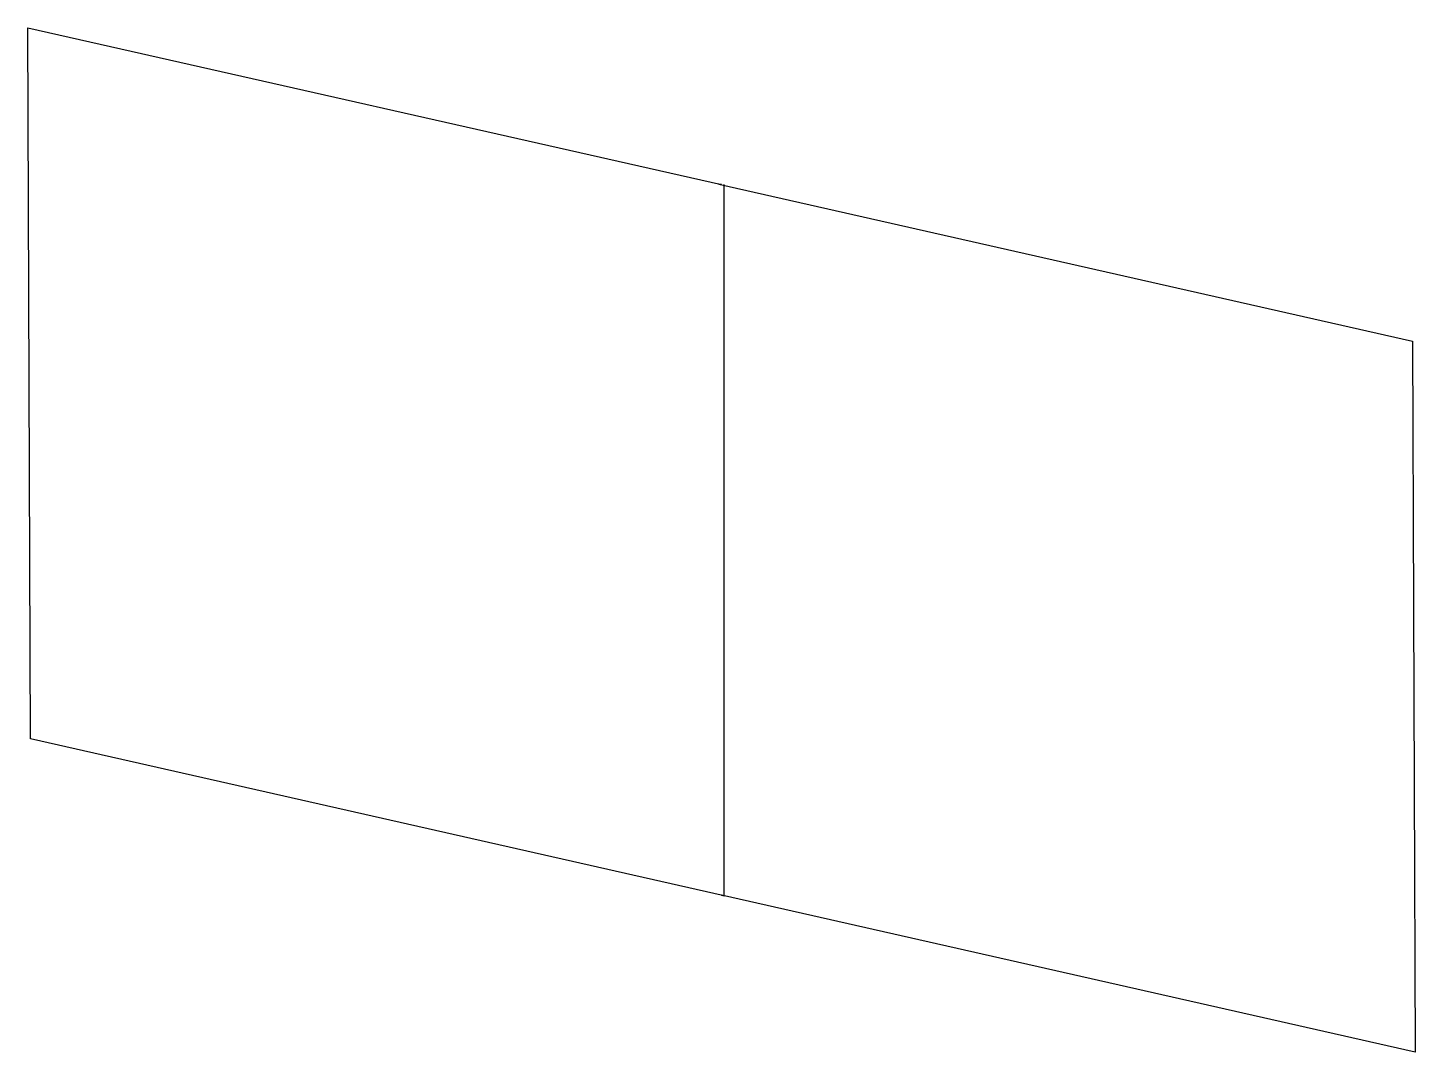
# Model space of a CAD drawing. Header units: centimetres. Extents: x -8.1 to 8.1, y -6 to 6.
import ezdxf
from ezdxf.lldxf.tags import DXFTag

# ---------------------------------------------------------------- set-up
doc = ezdxf.new("R2010")
doc.units = ezdxf.units.CM
doc.header["$MEASUREMENT"] = 0
doc.layers.add('Camada 1', color=7, linetype='Continuous')
tags = doc.linetypes.add('New Line1', pattern=[3.7, 1.2, -2.5]).pattern_tags.tags
tags[6:7] = [DXFTag(74, 4), DXFTag(75, 0), DXFTag(340, '0'), DXFTag(46, 1.0), DXFTag(50, 0.0), DXFTag(44, 0.0), DXFTag(45, 0.0)]
tags[4:5] = [DXFTag(74, 4), DXFTag(75, 0), DXFTag(340, '0'), DXFTag(46, 1.0), DXFTag(50, 0.0), DXFTag(44, 0.0), DXFTag(45, 0.0)]

msp = doc.modelspace()

# ---------------------------------------------------------------- linework, layer by layer
at = {"layer": 'Camada 1', "lineweight": 25}
msp.add_open_spline([(0.00124, -4.16478), (0.00124, -4.16478), (8.12951, -6.00408), (8.12951, -6.00408), (8.12951, -6.00408), (8.12951, -6.00408), (8.09808, 2.3296), (8.09808, 2.3296), (8.09808, 2.3296), (8.09808, 2.3296), (-0.03014, 4.16888), (-0.03014, 4.16888), (-0.03014, 4.16888), (-0.03014, 4.16888), (-0.0013, 4.16481), (-0.0013, 4.16481), (-0.0013, 4.16481), (-0.0013, 4.16481), (-8.12951, 6.00408), (-8.12951, 6.00408), (-8.12951, 6.00408), (-8.12951, 6.00408), (-8.09813, -2.32963), (-8.09813, -2.32963), (-8.09813, -2.32963), (-8.09813, -2.32963), (0.03014, -4.16893), (0.03014, -4.16893), (0.03014, -4.16893), (0.03014, -4.16893), (0.00124, -4.16478), (0.00124, -4.16478)], degree=3, knots=[0, 0, 0, 0, 0.11111111, 0.11111111, 0.11111111, 0.11111111, 0.22222222, 0.22222222, 0.22222222, 0.22222222, 0.33333333, 0.33333333, 0.33333333, 0.33333333, 0.44444444, 0.44444444, 0.44444444, 0.44444444, 0.55555556, 0.55555556, 0.55555556, 0.55555556, 0.66666667, 0.66666667, 0.66666667, 0.66666667, 0.77777778, 0.77777778, 0.77777778, 0.77777778, 1, 1, 1, 1], dxfattribs=at)
at = {"layer": 'Camada 1', "linetype": 'New Line1', "lineweight": 25}
msp.add_open_spline([(0.03014, -4.16893), (0.03014, -4.16893), (0.03014, 4.16481), (0.03014, 4.16481)], degree=3, dxfattribs=at)

doc.saveas('drawing.dxf')
